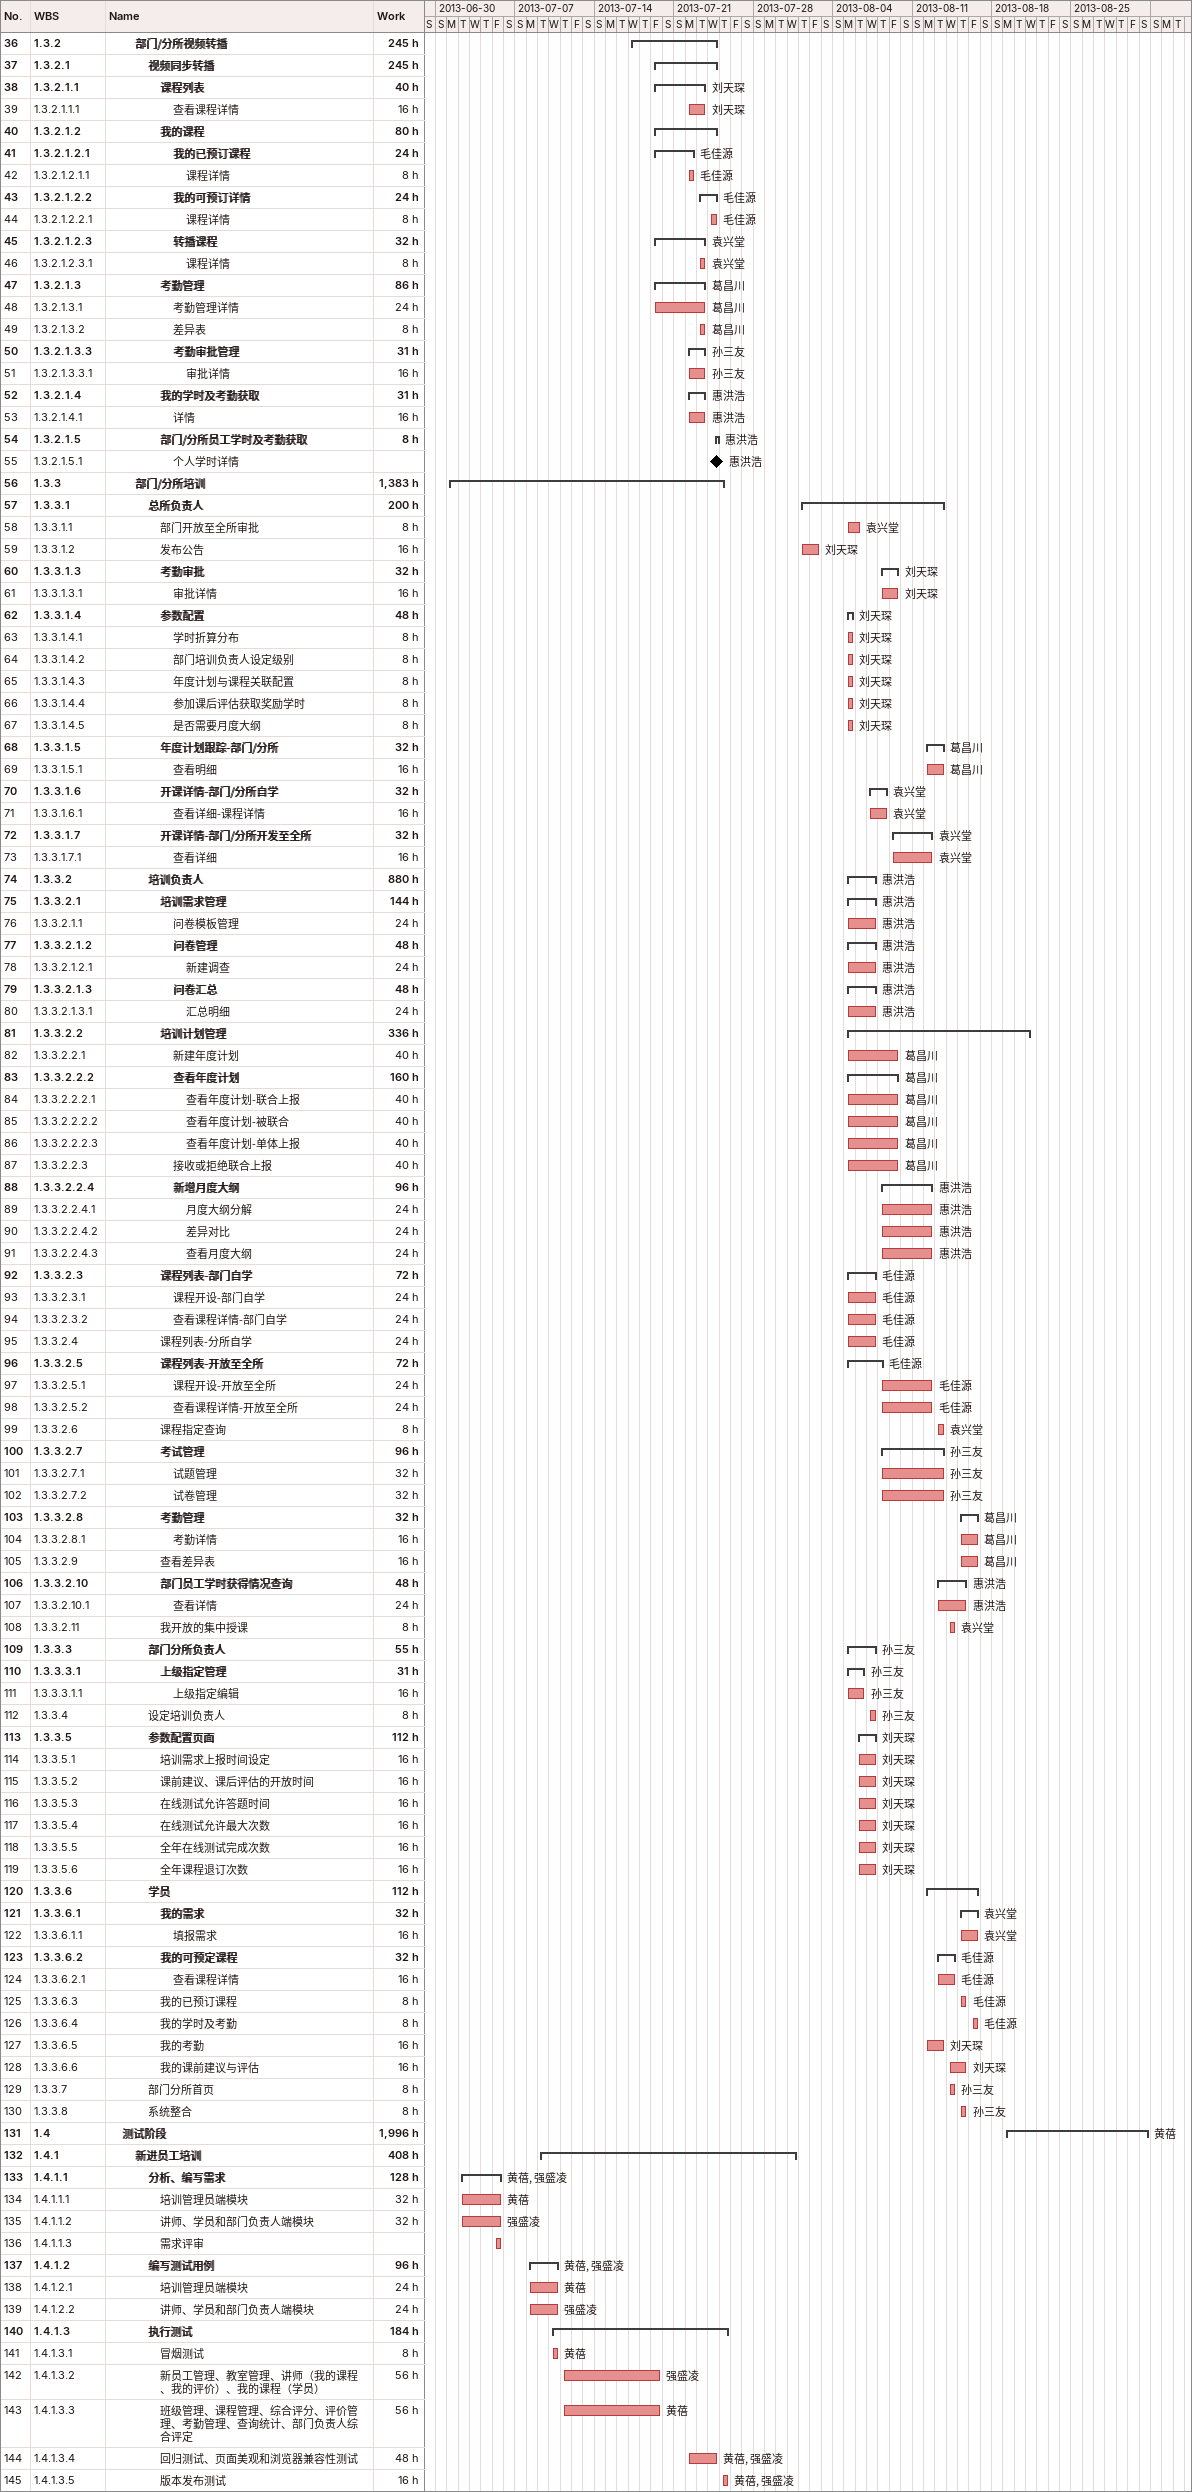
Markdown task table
| ID | WBS | Task | Start | Finish | Resources | Work (h) |
|---|---|---|---|---|---|---|
| 36 | 1.3.2 | **部门/分所视频转播** | 2013-07-17 | 2013-07-24 |  | 245 |
| 37 | 1.3.2.1 | **视频同步转播** | 2013-07-19 | 2013-07-24 |  | 245 |
| 38 | 1.3.2.1.1 | **课程列表** | 2013-07-19 | 2013-07-23 | 刘天琛 | 40 |
| 39 | 1.3.2.1.1.1 | 查看课程详情 | 2013-07-22 | 2013-07-23 | 刘天琛 | 16 |
| 40 | 1.3.2.1.2 | **我的课程** | 2013-07-19 | 2013-07-24 |  | 80 |
| 41 | 1.3.2.1.2.1 | **我的已预订课程** | 2013-07-19 | 2013-07-22 | 毛佳源 | 24 |
| 42 | 1.3.2.1.2.1.1 | 课程详情 | 2013-07-22 | 2013-07-22 | 毛佳源 | 8 |
| 43 | 1.3.2.1.2.2 | **我的可预订详情** | 2013-07-23 | 2013-07-24 | 毛佳源 | 24 |
| 44 | 1.3.2.1.2.2.1 | 课程详情 | 2013-07-24 | 2013-07-24 | 毛佳源 | 8 |
| 45 | 1.3.2.1.2.3 | **转播课程** | 2013-07-19 | 2013-07-23 | 袁兴堂 | 32 |
| 46 | 1.3.2.1.2.3.1 | 课程详情 | 2013-07-23 | 2013-07-23 | 袁兴堂 | 8 |
| 47 | 1.3.2.1.3 | **考勤管理** | 2013-07-19 | 2013-07-23 | 葛昌川 | 86 |
| 48 | 1.3.2.1.3.1 | 考勤管理详情 | 2013-07-19 | 2013-07-23 | 葛昌川 | 24 |
| 49 | 1.3.2.1.3.2 | 差异表 | 2013-07-23 | 2013-07-23 | 葛昌川 | 8 |
| 50 | 1.3.2.1.3.3 | **考勤审批管理** | 2013-07-22 | 2013-07-23 | 孙三友 | 31 |
| 51 | 1.3.2.1.3.3.1 | 审批详情 | 2013-07-22 | 2013-07-23 | 孙三友 | 16 |
| 52 | 1.3.2.1.4 | **我的学时及考勤获取** | 2013-07-22 | 2013-07-23 | 惠洪浩 | 31 |
| 53 | 1.3.2.1.4.1 | 详情 | 2013-07-22 | 2013-07-23 | 惠洪浩 | 16 |
| 54 | 1.3.2.1.5 | **部门/分所员工学时及考勤获取** | 2013-07-24 | 2013-07-24 | 惠洪浩 | 8 |
| 55 | 1.3.2.1.5.1 | 个人学时详情 (milestone) | 2013-07-24 | 2013-07-24 | 惠洪浩 |  |
| 56 | 1.3.3 | **部门/分所培训** | 2013-07-01 | 2013-07-25 |  | 1383 |
| 57 | 1.3.3.1 | **总所负责人** | 2013-08-01 | 2013-08-13 |  | 200 |
| 58 | 1.3.3.1.1 | 部门开放至全所审批 | 2013-08-05 | 2013-08-06 | 袁兴堂 | 8 |
| 59 | 1.3.3.1.2 | 发布公告 | 2013-08-01 | 2013-08-02 | 刘天琛 | 16 |
| 60 | 1.3.3.1.3 | **考勤审批** | 2013-08-08 | 2013-08-09 | 刘天琛 | 32 |
| 61 | 1.3.3.1.3.1 | 审批详情 | 2013-08-08 | 2013-08-09 | 刘天琛 | 16 |
| 62 | 1.3.3.1.4 | **参数配置** | 2013-08-05 | 2013-08-05 | 刘天琛 | 48 |
| 63 | 1.3.3.1.4.1 | 学时折算分布 | 2013-08-05 | 2013-08-05 | 刘天琛 | 8 |
| 64 | 1.3.3.1.4.2 | 部门培训负责人设定级别 | 2013-08-05 | 2013-08-05 | 刘天琛 | 8 |
| 65 | 1.3.3.1.4.3 | 年度计划与课程关联配置 | 2013-08-05 | 2013-08-05 | 刘天琛 | 8 |
| 66 | 1.3.3.1.4.4 | 参加课后评估获取奖励学时 | 2013-08-05 | 2013-08-05 | 刘天琛 | 8 |
| 67 | 1.3.3.1.4.5 | 是否需要月度大纲 | 2013-08-05 | 2013-08-05 | 刘天琛 | 8 |
| 68 | 1.3.3.1.5 | **年度计划跟踪-部门/分所** | 2013-08-12 | 2013-08-13 | 葛昌川 | 32 |
| 69 | 1.3.3.1.5.1 | 查看明细 | 2013-08-12 | 2013-08-13 | 葛昌川 | 16 |
| 70 | 1.3.3.1.6 | **开课详情-部门/分所自学** | 2013-08-07 | 2013-08-08 | 袁兴堂 | 32 |
| 71 | 1.3.3.1.6.1 | 查看详细-课程详情 | 2013-08-07 | 2013-08-08 | 袁兴堂 | 16 |
| 72 | 1.3.3.1.7 | **开课详情-部门/分所开发至全所** | 2013-08-09 | 2013-08-12 | 袁兴堂 | 32 |
| 73 | 1.3.3.1.7.1 | 查看详细 | 2013-08-09 | 2013-08-12 | 袁兴堂 | 16 |
| 74 | 1.3.3.2 | **培训负责人** | 2013-08-05 | 2013-08-07 | 惠洪浩 | 880 |
| 75 | 1.3.3.2.1 | **培训需求管理** | 2013-08-05 | 2013-08-07 | 惠洪浩 | 144 |
| 76 | 1.3.3.2.1.1 | 问卷模板管理 | 2013-08-05 | 2013-08-07 | 惠洪浩 | 24 |
| 77 | 1.3.3.2.1.2 | **问卷管理** | 2013-08-05 | 2013-08-07 | 惠洪浩 | 48 |
| 78 | 1.3.3.2.1.2.1 | 新建调查 | 2013-08-05 | 2013-08-07 | 惠洪浩 | 24 |
| 79 | 1.3.3.2.1.3 | **问卷汇总** | 2013-08-05 | 2013-08-07 | 惠洪浩 | 48 |
| 80 | 1.3.3.2.1.3.1 | 汇总明细 | 2013-08-05 | 2013-08-07 | 惠洪浩 | 24 |
| 81 | 1.3.3.2.2 | **培训计划管理** | 2013-08-05 | 2013-08-21 |  | 336 |
| 82 | 1.3.3.2.2.1 | 新建年度计划 | 2013-08-05 | 2013-08-09 | 葛昌川 | 40 |
| 83 | 1.3.3.2.2.2 | **查看年度计划** | 2013-08-05 | 2013-08-09 | 葛昌川 | 160 |
| 84 | 1.3.3.2.2.2.1 | 查看年度计划-联合上报 | 2013-08-05 | 2013-08-09 | 葛昌川 | 40 |
| 85 | 1.3.3.2.2.2.2 | 查看年度计划-被联合 | 2013-08-05 | 2013-08-09 | 葛昌川 | 40 |
| 86 | 1.3.3.2.2.2.3 | 查看年度计划-单体上报 | 2013-08-05 | 2013-08-09 | 葛昌川 | 40 |
| 87 | 1.3.3.2.2.3 | 接收或拒绝联合上报 | 2013-08-05 | 2013-08-09 | 葛昌川 | 40 |
| 88 | 1.3.3.2.2.4 | **新增月度大纲** | 2013-08-08 | 2013-08-12 | 惠洪浩 | 96 |
| 89 | 1.3.3.2.2.4.1 | 月度大纲分解 | 2013-08-08 | 2013-08-12 | 惠洪浩 | 24 |
| 90 | 1.3.3.2.2.4.2 | 差异对比 | 2013-08-08 | 2013-08-12 | 惠洪浩 | 24 |
| 91 | 1.3.3.2.2.4.3 | 查看月度大纲 | 2013-08-08 | 2013-08-12 | 惠洪浩 | 24 |
| 92 | 1.3.3.2.3 | **课程列表-部门自学** | 2013-08-05 | 2013-08-07 | 毛佳源 | 72 |
| 93 | 1.3.3.2.3.1 | 课程开设-部门自学 | 2013-08-05 | 2013-08-07 | 毛佳源 | 24 |
| 94 | 1.3.3.2.3.2 | 查看课程详情-部门自学 | 2013-08-05 | 2013-08-07 | 毛佳源 | 24 |
| 95 | 1.3.3.2.4 | 课程列表-分所自学 | 2013-08-05 | 2013-08-07 | 毛佳源 | 24 |
| 96 | 1.3.3.2.5 | **课程列表-开放至全所** | 2013-08-05 | 2013-08-08 | 毛佳源 | 72 |
| 97 | 1.3.3.2.5.1 | 课程开设-开放至全所 | 2013-08-08 | 2013-08-12 | 毛佳源 | 24 |
| 98 | 1.3.3.2.5.2 | 查看课程详情-开放至全所 | 2013-08-08 | 2013-08-12 | 毛佳源 | 24 |
| 99 | 1.3.3.2.6 | 课程指定查询 | 2013-08-13 | 2013-08-13 | 袁兴堂 | 8 |
| 100 | 1.3.3.2.7 | **考试管理** | 2013-08-08 | 2013-08-13 | 孙三友 | 96 |
| 101 | 1.3.3.2.7.1 | 试题管理 | 2013-08-08 | 2013-08-13 | 孙三友 | 32 |
| 102 | 1.3.3.2.7.2 | 试卷管理 | 2013-08-08 | 2013-08-13 | 孙三友 | 32 |
| 103 | 1.3.3.2.8 | **考勤管理** | 2013-08-15 | 2013-08-16 | 葛昌川 | 32 |
| 104 | 1.3.3.2.8.1 | 考勤详情 | 2013-08-15 | 2013-08-16 | 葛昌川 | 16 |
| 105 | 1.3.3.2.9 | 查看差异表 | 2013-08-15 | 2013-08-16 | 葛昌川 | 16 |
| 106 | 1.3.3.2.10 | **部门员工学时获得情况查询** | 2013-08-13 | 2013-08-15 | 惠洪浩 | 48 |
| 107 | 1.3.3.2.10.1 | 查看详情 | 2013-08-13 | 2013-08-15 | 惠洪浩 | 24 |
| 108 | 1.3.3.2.11 | 我开放的集中授课 | 2013-08-14 | 2013-08-14 | 袁兴堂 | 8 |
| 109 | 1.3.3.3 | **部门分所负责人** | 2013-08-05 | 2013-08-07 | 孙三友 | 55 |
| 110 | 1.3.3.3.1 | **上级指定管理** | 2013-08-05 | 2013-08-06 | 孙三友 | 31 |
| 111 | 1.3.3.3.1.1 | 上级指定编辑 | 2013-08-05 | 2013-08-06 | 孙三友 | 16 |
| 112 | 1.3.3.4 | 设定培训负责人 | 2013-08-07 | 2013-08-07 | 孙三友 | 8 |
| 113 | 1.3.3.5 | **参数配置页面** | 2013-08-06 | 2013-08-07 | 刘天琛 | 112 |
| 114 | 1.3.3.5.1 | 培训需求上报时间设定 | 2013-08-06 | 2013-08-07 | 刘天琛 | 16 |
| 115 | 1.3.3.5.2 | 课前建议、课后评估的开放时间 | 2013-08-06 | 2013-08-07 | 刘天琛 | 16 |
| 116 | 1.3.3.5.3 | 在线测试允许答题时间 | 2013-08-06 | 2013-08-07 | 刘天琛 | 16 |
| 117 | 1.3.3.5.4 | 在线测试允许最大次数 | 2013-08-06 | 2013-08-07 | 刘天琛 | 16 |
| 118 | 1.3.3.5.5 | 全年在线测试完成次数 | 2013-08-06 | 2013-08-07 | 刘天琛 | 16 |
| 119 | 1.3.3.5.6 | 全年课程退订次数 | 2013-08-06 | 2013-08-07 | 刘天琛 | 16 |
| 120 | 1.3.3.6 | **学员** | 2013-08-12 | 2013-08-16 |  | 112 |
| 121 | 1.3.3.6.1 | **我的需求** | 2013-08-15 | 2013-08-16 | 袁兴堂 | 32 |
| 122 | 1.3.3.6.1.1 | 填报需求 | 2013-08-15 | 2013-08-16 | 袁兴堂 | 16 |
| 123 | 1.3.3.6.2 | **我的可预定课程** | 2013-08-13 | 2013-08-14 | 毛佳源 | 32 |
| 124 | 1.3.3.6.2.1 | 查看课程详情 | 2013-08-13 | 2013-08-14 | 毛佳源 | 16 |
| 125 | 1.3.3.6.3 | 我的已预订课程 | 2013-08-15 | 2013-08-15 | 毛佳源 | 8 |
| 126 | 1.3.3.6.4 | 我的学时及考勤 | 2013-08-16 | 2013-08-16 | 毛佳源 | 8 |
| 127 | 1.3.3.6.5 | 我的考勤 | 2013-08-12 | 2013-08-13 | 刘天琛 | 16 |
| 128 | 1.3.3.6.6 | 我的课前建议与评估 | 2013-08-14 | 2013-08-15 | 刘天琛 | 16 |
| 129 | 1.3.3.7 | 部门分所首页 | 2013-08-14 | 2013-08-14 | 孙三友 | 8 |
| 130 | 1.3.3.8 | 系统整合 | 2013-08-15 | 2013-08-15 | 孙三友 | 8 |
| 131 | 1.4 | **测试阶段** | 2013-08-19 | 2013-08-31 | 黄蓓 | 1996 |
| 132 | 1.4.1 | **新进员工培训** | 2013-07-09 | 2013-07-31 |  | 408 |
| 133 | 1.4.1.1 | **分析、编写需求** | 2013-07-02 | 2013-07-05 | 黄蓓, 强盛凌 | 128 |
| 134 | 1.4.1.1.1 | 培训管理员端模块 | 2013-07-02 | 2013-07-05 | 黄蓓 | 32 |
| 135 | 1.4.1.1.2 | 讲师、学员和部门负责人端模块 | 2013-07-02 | 2013-07-05 | 强盛凌 | 32 |
| 136 | 1.4.1.1.3 | 需求评审 | 2013-07-05 | 2013-07-05 |  |  |
| 137 | 1.4.1.2 | **编写测试用例** | 2013-07-08 | 2013-07-10 | 黄蓓, 强盛凌 | 96 |
| 138 | 1.4.1.2.1 | 培训管理员端模块 | 2013-07-08 | 2013-07-10 | 黄蓓 | 24 |
| 139 | 1.4.1.2.2 | 讲师、学员和部门负责人端模块 | 2013-07-08 | 2013-07-10 | 强盛凌 | 24 |
| 140 | 1.4.1.3 | **执行测试** | 2013-07-10 | 2013-07-25 |  | 184 |
| 141 | 1.4.1.3.1 | 冒烟测试 | 2013-07-10 | 2013-07-10 | 黄蓓 | 8 |
| 142 | 1.4.1.3.2 | 新员工管理、教室管理、讲师（我的课程、我的评价）、我的课程（学员） | 2013-07-11 | 2013-07-19 | 强盛凌 | 56 |
| 143 | 1.4.1.3.3 | 班级管理、课程管理、综合评分、评价管理、考勤管理、查询统计、部门负责人综合评定 | 2013-07-11 | 2013-07-19 | 黄蓓 | 56 |
| 144 | 1.4.1.3.4 | 回归测试、页面美观和浏览器兼容性测试 | 2013-07-22 | 2013-07-24 | 黄蓓, 强盛凌 | 48 |
| 145 | 1.4.1.3.5 | 版本发布测试 | 2013-07-25 | 2013-07-25 | 黄蓓, 强盛凌 | 16 |
